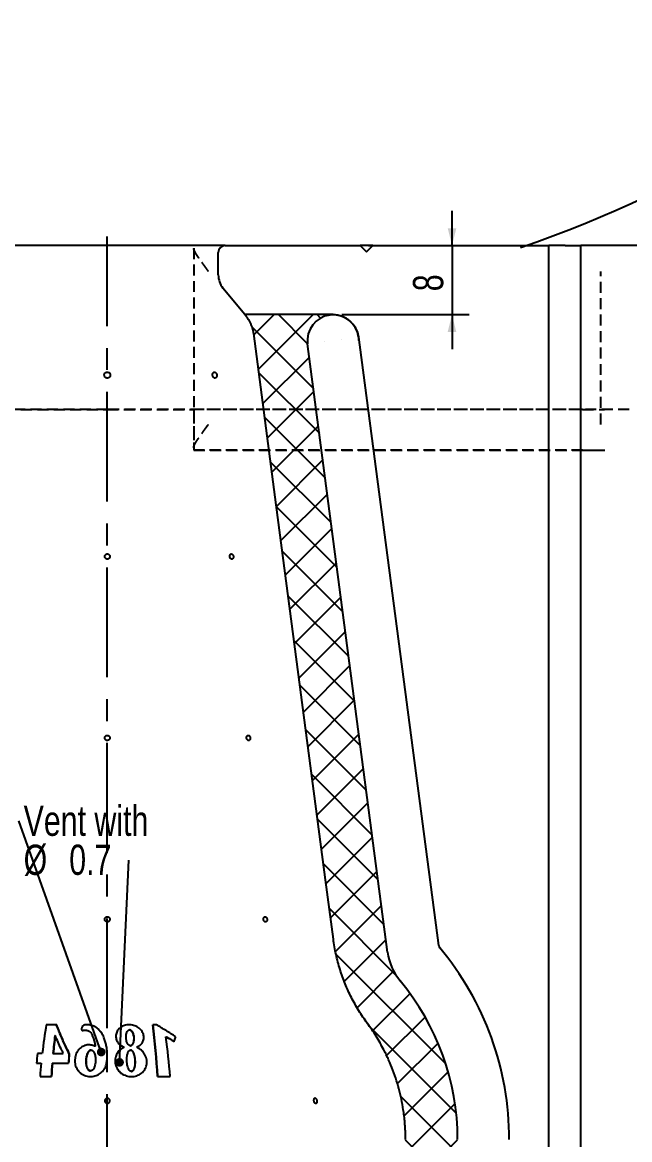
# Model space of a CAD drawing. Header units: millimetres. Extents: x 8 to 871, y 8 to 585.
# Drawn here: x 724.9 to 795.2, y 326.3 to 455.7 of the extents above; entities that cross this region are included whole.
import ezdxf

# ---------------------------------------------------------------- set-up
doc = ezdxf.new("R2010")
doc.units = ezdxf.units.MM
doc.linetypes.add('CENTERX2', pattern=[20.32, 12.7, -2.54, 2.54, -2.54])
doc.linetypes.add('HIDDEN', pattern=[1.905, 1.27, -0.635])
for name, color, linetype in [('CENTERLINE', 4, 'CENTERX2'), ('DIMENSIONS', 2, 'Continuous'), ('HATCH', 3, 'Continuous'), ('HIDDEN', 3, 'HIDDEN'), ('TEXT', 2, 'Continuous')]:
    doc.layers.add(name, color=color, linetype=linetype)
doc.layers.add('OUTLINE', color=7, linetype='Continuous', lineweight=25)
doc.styles.add('SLDTEXTSTYLE0', font='TXT', dxfattribs={"width": 0.75})
doc.dimstyles.new('SLDDIMSTYLE10', dxfattribs={"dimtxt": 3.5, "dimasz": 2, "dimexe": 0, "dimexo": 0.0625, "dimgap": 0.875, "dimtad": 1, "dimrnd": 1e-09, "dimzin": 12, "dimdsep": 46, "dimtxsty": 'SLDTEXTSTYLE0', "dimsah": 1, "dimcen": 0.09, "dimadec": 0, "dimazin": 3, "dimtfac": 1, "dimtmove": 0, "dimatfit": 0, "dimfxl": 0, "dimfrac": 2, "dimtolj": 1, "dimtzin": 12, "dimarcsym": 0})
doc.dimstyles.new('SLDDIMSTYLE19', dxfattribs={"dimtxt": 0.18, "dimasz": 1, "dimexe": 0, "dimexo": 0.0625, "dimgap": 0, "dimtad": 0, "dimtih": 1, "dimtoh": 1, "dimdec": 0, "dimrnd": 1e-09, "dimzin": 0, "dimdsep": 46, "dimtxsty": 'Standard', "dimblk1": 'DOT', "dimblk2": 'DOT', "dimsah": 1, "dimcen": 0.09, "dimadec": 0, "dimazin": 0, "dimtfac": 1, "dimtdec": 0, "dimtofl": 0, "dimtmove": 0, "dimatfit": 3, "dimldrblk": 'DOT', "dimfxl": 0, "dimfrac": 2, "dimtolj": 1, "dimtzin": 0, "dimarcsym": 0})
doc.dimstyles.new('SLDDIMSTYLE21', dxfattribs={"dimtxt": 3.5, "dimasz": 2, "dimexe": 0, "dimexo": 0.0625, "dimgap": 0.875, "dimtad": 1, "dimrnd": 1e-09, "dimzin": 12, "dimdsep": 46, "dimtxsty": 'SLDTEXTSTYLE0', "dimsah": 1, "dimcen": 0, "dimadec": 0, "dimazin": 3, "dimtfac": 1, "dimtofl": 0, "dimtmove": 0, "dimatfit": 3, "dimfxl": 0, "dimfrac": 2, "dimtolj": 1, "dimtzin": 12, "dimarcsym": 0})

# ---------------------------------------------------------------- blocks, each defined once
blk = doc.blocks.new('_D_58')
at = {"layer": 'DIMENSIONS'}
for p, q in [((774.68, 429.83), (774.68, 433.83)), ((765.03, 429.83), (776.68, 429.83)), ((774.68, 429.83), (774.68, 421.83)), ((761.91, 421.83), (776.68, 421.83)), ((774.68, 421.83), (774.68, 417.83))]:
    blk.add_line(p, q, dxfattribs=at)
for points in [[(774.68, 429.83), (775.18, 431.83), (774.18, 431.83)], [(774.68, 421.83), (774.18, 419.83), (775.18, 419.83)]]:
    blk.add_solid(points, dxfattribs=at)
at = {"layer": 'DIMENSIONS', "insert": (770.16, 424.54), "char_height": 3.5, "attachment_point": 1, "rotation": 90, "style": 'SLDTEXTSTYLE0'}
blk.add_mtext('8', dxfattribs=at)
blk = doc.blocks.new('SW_NOTE_0_12')
at = {"layer": 'TEXT', "color": 0, "char_height": 3.5, "attachment_point": 1, "style": 'SLDTEXTSTYLE0'}
for s, insert in [('Vent with', (0.57, 1.78)), ('%%c', (0.57, -2.74)), ('0.7', (5.85, -2.74))]:
    blk.add_mtext(s, dxfattribs=dict(at, insert=insert))
blk = doc.blocks.new('_Dot')
at = {"color": 0, "linetype": 'ByBlock', "lineweight": -2}
blk.add_line((-0.5, 0), (-1, 0), dxfattribs=at)
at = {"color": 0, "linetype": 'ByBlock', "const_width": 0.5}
blk.add_lwpolyline([(-0.25, 0, 1), (0.25, 0, 1)], format="xyb", close=True, dxfattribs=at)
blk = doc.blocks.new('_D_85')
at = {"layer": 'DIMENSIONS'}
blk.add_line((786.9, 545.14), (734.78, 568.21), dxfattribs=at)
blk.add_arc((734.78, 568.21), 146.63, 289.0358, 338.1374, dxfattribs=at)
blk.add_solid([(786.9, 545.14), (785.28, 546.41), (784.87, 545.49)], dxfattribs=at)
at = {"layer": 'DIMENSIONS', "insert": (756.69, 563.43), "char_height": 3.5, "attachment_point": 1, "rotation": 336.1278, "style": 'SLDTEXTSTYLE0'}
blk.add_mtext('R57', dxfattribs=at)

msp = doc.modelspace()

# ---------------------------------------------------------------- hatches: boundary and pattern name
at = {"layer": 'HATCH'}
h = msp.add_hatch(dxfattribs=at)
h.set_pattern_fill('NET', color=256, angle=45, style=0)
edge = h.paths.add_edge_path(flags=0)
edge.add_line((767.50475, 187.3352), (775.33169, 184.48644))
edge.add_line((775.33169, 184.48644), (775.33169, 202.4352))
edge.add_arc((749.3049, 202.4352), 26.02679, 0, 16.096265)
edge.add_line((774.31137, 209.65118), (773.19098, 213.53381))
edge.add_arc((779.41042, 215.32852), 6.47321, 178.6721568, 196.096265, ccw=False)
edge.add_line((772.93895, 215.47853), (775.32873, 318.57789))
edge.add_arc((764.3049, 318.83342), 11.02679, 358.6721568, 360)
edge.add_line((775.33169, 318.83342), (775.33169, 326.33342))
edge.add_arc((746.6049, 326.33342), 28.72679, 0, 39.8134661)
edge.add_arc((773.64318, 348.87164), 6.47321, 187.491797, 219.8134661, ccw=False)
edge.add_line((767.22523, 348.02763), (757.96477, 418.44576))
edge.add_arc((760.91259, 418.83342), 2.97321, 7.491797, 187.491797, ccw=False)
edge.add_line((763.86042, 419.22108), (763.9114, 418.83342))
edge.add_line((763.9114, 418.83342), (763.91259, 418.83342))
edge.add_arc((760.91259, 418.83342), 3, 0, 90)
edge.add_line((760.91259, 421.83342), (750.68633, 421.83342))
edge.add_line((750.68633, 421.83342), (750.88417, 421.59106))
edge.add_spline(control_points=[(750.88417, 421.59106), (750.9974, 421.45234), (751.10108, 421.30591), (751.28882, 420.99725), (751.37234, 420.83547), (751.5146, 420.50595), (751.57409, 420.33705), (751.66975, 419.99099), (751.70607, 419.81239), (751.7296, 419.63342)], knot_values=[0, 0, 0, 0, 0.25, 0.25, 0.5, 0.5, 0.75, 0.75, 1, 1, 1, 1], weights=[1, 1, 1, 1, 1, 1, 1, 1, 1, 1], degree=3, periodic=0)
edge.add_spline(control_points=[(751.7296, 419.63342), (752.55881, 413.32812), (753.38801, 407.02282), (754.21721, 400.71752), (756.16013, 385.94345), (758.10304, 371.16939), (760.04594, 356.39532), (760.34604, 354.11336), (760.64614, 351.83139), (760.94623, 349.54942)], knot_values=[0.037798968, 0.037798968, 0.037798968, 0.037798968, 0.05687774, 0.05687774, 0.05687774, 0.101581552, 0.101581552, 0.101581552, 0.108486396, 0.108486396, 0.108486396, 0.108486396], weights=[1, 1, 1, 1, 1, 1, 1, 1, 1, 1], degree=3, periodic=0)
edge.add_spline(control_points=[(760.94623, 349.54943), (761.17462, 347.81273), (761.62519, 346.09163), (762.27704, 344.46578), (762.60839, 343.6393), (762.99314, 342.83231), (763.4266, 342.05451), (763.86006, 341.27671), (764.34401, 340.525), (764.87257, 339.80843)], knot_values=[0, 0, 0, 0, 0.00525496, 0.00525496, 0.00525496, 0.007910668, 0.007910668, 0.007910668, 0.010566377, 0.010566377, 0.010566377, 0.010566377], weights=[1, 1, 1, 1, 1, 1, 1, 1, 1, 1], degree=3, periodic=0)
edge.add_spline(control_points=[(764.87257, 339.80844), (765.58268, 338.84576), (766.21768, 337.82665), (767.33099, 335.67069), (767.7945, 334.56236), (768.54204, 332.28961), (768.82625, 331.12484), (769.11373, 329.33366), (769.18585, 328.73053), (769.28113, 327.53088), (769.30475, 326.93179), (769.30475, 326.33342)], knot_values=[0, 0, 0, 0, 0.25, 0.25, 0.5, 0.5, 0.75, 0.75, 0.875, 0.875, 1, 1, 1, 1], weights=[1, 1, 1, 1, 1, 1, 1, 1, 1, 1, 1, 1], degree=3, periodic=0)
edge.add_line((769.30475, 326.33342), (769.30475, 318.83342))
edge.add_spline(control_points=[(769.30475, 318.83342), (769.30475, 318.81413), (769.30464, 318.79483), (769.30442, 318.77554), (769.30431, 318.76588), (769.30417, 318.75621), (769.304, 318.74655), (769.30383, 318.73688), (769.30363, 318.72722), (769.30341, 318.71755)], knot_values=[0, 0, 0, 0, 0.000057878, 0.000057878, 0.000057878, 0.000086876, 0.000086876, 0.000086876, 0.000115875, 0.000115875, 0.000115875, 0.000115875], weights=[1, 1, 1, 1, 1, 1, 1, 1, 1, 1], degree=3, periodic=0)
edge.add_line((769.30341, 318.71755), (766.90474, 215.2352))
edge.add_spline(control_points=[(766.90474, 215.2352), (766.89891, 214.98375), (766.90255, 214.73157), (766.92913, 214.22574), (766.95222, 213.97136), (767.05006, 213.2157), (767.1531, 212.71952), (767.29409, 212.23094)], knot_values=[0, 0, 0, 0, 0.25, 0.25, 0.5, 0.5, 1, 1, 1, 1], weights=[1, 1, 1, 1, 1, 1, 1, 1], degree=3, periodic=0)
edge.add_line((767.29409, 212.23094), (768.52069, 207.98024))
edge.add_spline(control_points=[(768.52069, 207.98024), (768.65162, 207.52653), (768.76641, 207.0681), (768.96224, 206.15049), (769.04365, 205.69), (769.23916, 204.30359), (769.30475, 203.37273), (769.30475, 202.4352)], knot_values=[0, 0, 0, 0, 0.25, 0.25, 0.5, 0.5, 1, 1, 1, 1], weights=[1, 1, 1, 1, 1, 1, 1, 1], degree=3, periodic=0)
edge.add_line((769.30475, 202.4352), (769.30475, 196.6352))
edge.add_spline(control_points=[(769.30475, 196.6352), (769.30475, 195.04097), (769.15319, 193.46662), (768.70305, 191.13434), (768.51562, 190.36182), (768.17663, 189.21063), (768.05405, 188.82866), (767.79224, 188.07544), (767.65273, 187.70318), (767.50475, 187.3352)], knot_values=[0, 0, 0, 0, 0.5, 0.5, 0.75, 0.75, 0.875, 0.875, 1, 1, 1, 1], weights=[1, 1, 1, 1, 1, 1, 1, 1, 1, 1], degree=3, periodic=0)

# ---------------------------------------------------------------- linework, layer by layer
at = {"layer": 'CENTERLINE'}
msp.add_line((734.7799, 156.34842), (734.7799, 430.8663), dxfattribs=at)
at = {"layer": 'HIDDEN'}
for p, q in [((744.7799, 429.53504), (744.7799, 406.4318)), ((791.89074, 409.13342), (791.89074, 426.83342)), ((734.7799, 410.83342), (674.36627, 410.83342)), ((724.7799, 410.83342), (734.7799, 410.83342)), ((795.19353, 410.83342), (734.7799, 410.83342)), ((734.7799, 410.83342), (744.7799, 410.83342)), ((744.7799, 410.83342), (744.7799, 406.13342)), ((789.79089, 410.83342), (744.7799, 410.83342)), ((789.79089, 410.83342), (792.34857, 410.83342)), ((795.19353, 410.83342), (792.34377, 410.83342)), ((789.79089, 406.13342), (744.7799, 406.13342)), ((744.7799, 406.13342), (792.28948, 406.13342)), ((789.79089, 406.13342), (792.34948, 406.13342)), ((792.28948, 406.13342), (792.34377, 406.13342))]:
    msp.add_line(p, q, dxfattribs=at)
for points, knots in [([(746.48899, 426.83342), (746.48689, 426.83639), (746.40083, 426.95828), (746.22816, 427.19938), (745.97128, 427.5542), (745.73319, 427.88298), (745.51764, 428.1838), (745.32708, 428.45639), (745.14759, 428.72491), (744.98703, 428.9839), (744.86848, 429.20946), (744.79445, 429.39569), (744.78475, 429.48861), (744.7799, 429.53504)], [0, 0, 0, 0, 0.002914344, 0.119398036, 0.236167157, 0.352586378, 0.447503058, 0.542631573, 0.637407234, 0.738597542, 0.839632843, 0.919866106, 1, 1, 1, 1]), ([(744.7799, 406.4318), (744.78475, 406.47822), (744.79445, 406.57113), (744.86848, 406.75738), (744.98702, 406.98295), (745.1476, 407.24191), (745.32708, 407.51045), (745.51764, 407.78303), (745.73319, 408.08386), (745.97127, 408.41265), (746.22819, 408.76743), (746.40078, 409.00859), (746.48689, 409.13045), (746.48899, 409.13342)], [0, 0, 0, 0, 0.0801329353, 0.1603673006, 0.2614038469, 0.3625914005, 0.4573685052, 0.5524970104, 0.64741523, 0.7638328592, 0.880600366, 0.9970872694, 1, 1, 1, 1])]:
    msp.add_open_spline(points, degree=3, knots=knots, dxfattribs=at)
at = {"layer": 'OUTLINE'}
for p, q in [((748.4299, 429.83342), (721.1299, 429.83342)), ((748.4299, 429.83342), (764.0299, 429.83342)), ((764.0299, 429.83342), (764.7799, 429.08342)), ((765.5299, 429.83342), (764.0299, 429.83342)), ((764.7799, 429.08342), (765.5299, 429.83342)), ((765.5299, 429.83342), (785.90051, 429.83342)), ((785.90051, 166.88521), (785.90051, 429.83342)), ((787.7799, 429.83342), (785.90051, 429.83342)), ((787.7799, 429.83342), (789.59975, 429.83342)), ((789.59975, 166.88521), (789.59975, 429.83342)), ((797.2799, 429.83342), (789.59975, 429.83342)), ((747.6299, 426.43342), (747.6299, 429.03342)), ((750.68665, 421.83342), (748.17065, 424.9158)), ((750.88417, 421.59105), (750.68633, 421.83342)), ((750.68665, 421.83342), (750.68633, 421.83342)), ((760.91259, 421.83342), (750.68665, 421.83342)), ((763.86042, 419.22108), (763.9114, 418.83341)), ((773.14745, 348.80644), (763.88698, 419.22457)), ((767.22523, 348.02763), (757.96477, 418.44576)), ((763.91259, 418.83341), (763.9114, 418.83341)), ((728.91864, 339.63748), (727.71897, 339.63748)), ((732.18386, 339.00532), (732.16296, 339.00532)), ((737.36818, 339.04289), (737.34717, 339.04289)), ((740.47279, 339.63748), (740.04143, 339.63748)), ((728.70851, 338.37895), (728.7542, 338.37895)), ((741.57149, 338.24296), (741.62263, 338.24296)), ((727.25231, 336.31068), (726.70788, 336.31068)), ((728.48812, 336.31068), (728.53127, 336.31068)), ((728.53127, 336.31068), (729.67587, 336.31068)), ((730.34531, 336.31068), (730.37572, 336.31068)), ((732.89556, 336.69831), (732.88178, 336.69831)), ((733.29171, 337.14594), (733.30227, 337.14594)), ((733.31736, 337.14057), (733.32688, 337.14057)), ((736.73348, 337.03287), (736.71969, 337.03287)), ((737.44211, 337.21073), (737.46203, 337.21073)), ((737.4866, 336.69567), (737.46708, 336.69567)), ((726.57779, 335.17111), (727.131, 335.17111)), ((728.38848, 335.17111), (728.43057, 335.17111)), ((728.43057, 335.17111), (730.30474, 335.17111)), ((734.7191, 335.29071), (734.7195, 335.29071)), ((732.83994, 334.28152), (732.85288, 334.28152)), ((737.55569, 334.24011), (737.57433, 334.24011)), ((726.99439, 333.6352), (728.31717, 333.6352)), ((740.58135, 333.6352), (742.04432, 333.6352))]:
    msp.add_line(p, q, dxfattribs=at)
at = {"layer": 'OUTLINE', "flags": 128}
msp.add_lwpolyline([(760.94623, 349.54943), (760.04594, 356.39532), (754.21721, 400.71751), (751.7296, 419.63341)], dxfattribs=at)
at = {"layer": 'OUTLINE'}
for centre, radius, start, end in [((748.4299, 429.03342), 0.8, 90, 180), ((750.0299, 426.43342), 2.4, 180, 219.2231758), ((760.91259, 418.83342), 2.97321, 7.491797, 187.491797), ((760.91259, 418.83342), 3, 7.491797, 90), ((760.91259, 418.83342), 3, 0, 7.491797), ((773.64318, 348.87164), 6.47321, 187.491797, 219.8134661), ((773.64318, 348.87164), 0.5, 187.491797, 219.8134661), ((746.6049, 326.33342), 34.7, 0, 39.8134661), ((746.6049, 326.33342), 28.72679, 0, 39.8134661), ((789.74631, 329.24064), 62.89265, 170.4847062, 173.5454899), ((648.63331, 328.3896), 92.09755, 3.2651656, 7.0150521), ((647.20606, 328.35263), 93.5613, 3.2367052, 6.9275708), ((808.92415, 328.78549), 80.78726, 173.1800565, 174.6552584), ((807.63406, 328.83045), 79.45568, 173.0978613, 174.5979828), ((664.21838, 327.97716), 78.03134, 4.15816, 7.5597482), ((795.76723, 327.84998), 69.5757, 173.0153036, 173.9598419), ((857.6878, 327.89084), 127.62055, 176.2171334, 176.7297172), ((855.97208, 327.91609), 125.87659, 176.1761615, 176.6958679), ((806.9597, 327.29709), 80.2161, 174.3667648, 175.4681642), ((825.5616, 327.29655), 97.49165, 175.3670795, 176.2721507), ((824.37964, 327.31519), 96.27014, 175.319293, 176.2358978)]:
    msp.add_arc(centre, radius, start, end, dxfattribs=at)
for points, knots in [([(751.7296, 419.63341), (751.72184, 419.68716), (751.69865, 419.84785), (751.64022, 420.11226), (751.54459, 420.42555), (751.42136, 420.73261), (751.26985, 421.03222), (751.09316, 421.32137), (750.95401, 421.50093), (750.88417, 421.59105)], [0, 0, 0, 0, 0.075437867, 0.225541322, 0.375647234, 0.530115485, 0.684582044, 0.841689684, 1, 1, 1, 1]), ([(734.56306, 414.56086), (734.59635, 414.53974), (734.66292, 414.4975), (734.78253, 414.48016), (734.90007, 414.50033), (735.00454, 414.55854), (735.08357, 414.64754), (735.1284, 414.75756), (735.13393, 414.87616), (735.09955, 414.98998), (735.02915, 415.08618), (734.93065, 415.15387), (734.81514, 415.18535), (734.69567, 415.17706), (734.5857, 415.12994), (734.49761, 415.04933), (734.44136, 414.9444), (734.42319, 414.82687), (734.44556, 414.71062), (734.49709, 414.61939), (734.5447, 414.57714), (734.56306, 414.56086)], [0, 0, 0, 0, 0.053686752, 0.107372672, 0.161051848, 0.214731026, 0.268418565, 0.322113333, 0.375797314, 0.42947306, 0.483154592, 0.536845692, 0.590536473, 0.644217753, 0.69789501, 0.751579986, 0.805273376, 0.858961181, 0.91263988, 0.966317281, 1, 1, 1, 1]), ([(747.03804, 414.61502), (747.06054, 414.58714), (747.10553, 414.53137), (747.1899, 414.4883), (747.27479, 414.48228), (747.3524, 414.5162), (747.41365, 414.58569), (747.45204, 414.68311), (747.46347, 414.7975), (747.44679, 414.91599), (747.40386, 415.0252), (747.33931, 415.11281), (747.26013, 415.16889), (747.175, 415.18705), (747.09347, 415.16525), (747.02479, 415.10595), (746.97698, 415.01592), (746.95563, 414.90521), (746.96366, 414.78686), (746.99456, 414.68655), (747.02595, 414.63492), (747.03804, 414.61502)], [0, 0, 0, 0, 0.053689833, 0.1073808, 0.161065473, 0.214743103, 0.268424812, 0.322117529, 0.375807173, 0.429488256, 0.48316473, 0.536850184, 0.590543758, 0.644231137, 0.697909964, 0.751589645, 0.805277342, 0.858970128, 0.912653364, 0.966329924, 1, 1, 1, 1]), ([(734.65973, 393.56084), (734.69196, 393.55047), (734.75644, 393.52974), (734.85942, 393.54103), (734.95246, 393.58303), (735.02632, 393.65379), (735.07233, 393.74466), (735.08538, 393.8456), (735.064, 393.94519), (735.01059, 394.03219), (734.93117, 394.09679), (734.83469, 394.13164), (734.73205, 394.13282), (734.63479, 394.10018), (734.5539, 394.03742), (734.49848, 393.95165), (734.47479, 393.8526), (734.48546, 393.75129), (734.52948, 393.65974), (734.59222, 393.59519), (734.64095, 393.57039), (734.65973, 393.56084)], [0, 0, 0, 0, 0.053683138, 0.107367003, 0.161050334, 0.214736312, 0.26842626, 0.322116214, 0.375797886, 0.429483477, 0.483172052, 0.53686159, 0.590547411, 0.644230265, 0.69791596, 0.751605857, 0.805292917, 0.85897774, 0.912663168, 0.966349307, 1, 1, 1, 1]), ([(748.98363, 393.70524), (748.99884, 393.67649), (749.02926, 393.61899), (749.09554, 393.56078), (749.16787, 393.53221), (749.23986, 393.53782), (749.30291, 393.57662), (749.35018, 393.64435), (749.37649, 393.73338), (749.37902, 393.83372), (749.35755, 393.93405), (749.31444, 394.02306), (749.2544, 394.0907), (749.18401, 394.12928), (749.11109, 394.13445), (749.04384, 394.10562), (748.98995, 394.04608), (748.95558, 393.96247), (748.94514, 393.86458), (748.95686, 393.77501), (748.97618, 393.72464), (748.98363, 393.70524)], [0, 0, 0, 0, 0.053692029, 0.107381357, 0.161071877, 0.214756795, 0.268439754, 0.322127326, 0.375818388, 0.429504461, 0.483188307, 0.536870255, 0.590560916, 0.644250468, 0.697937152, 0.751619328, 0.805303914, 0.858993385, 0.912685934, 0.966368682, 1, 1, 1, 1]), ([(734.6017, 372.59405), (734.6308, 372.57686), (734.68902, 372.54246), (734.79197, 372.53085), (734.89212, 372.55135), (734.97999, 372.60412), (735.04522, 372.68258), (735.08056, 372.7781), (735.08199, 372.87986), (735.04937, 372.97642), (734.98638, 373.05687), (734.9001, 373.11211), (734.80027, 373.13589), (734.69815, 373.12551), (734.60524, 373.08215), (734.53202, 373.01071), (734.48676, 372.91931), (734.47448, 372.81814), (734.49689, 372.71915), (734.54359, 372.64239), (734.58554, 372.60749), (734.6017, 372.59405)], [0, 0, 0, 0, 0.053686939, 0.107374334, 0.161058856, 0.214744781, 0.268433684, 0.322121252, 0.37580977, 0.429492035, 0.483178105, 0.536869083, 0.590558186, 0.644243157, 0.697927719, 0.751616841, 0.805304401, 0.858993419, 0.912679501, 0.966363723, 1, 1, 1, 1]), ([(750.97143, 372.64253), (750.99087, 372.61901), (751.02975, 372.57195), (751.10215, 372.53658), (751.17478, 372.53307), (751.24093, 372.56378), (751.29284, 372.62475), (751.32492, 372.70924), (751.33366, 372.80775), (751.31817, 372.90918), (751.28015, 373.0021), (751.22379, 373.076), (751.15528, 373.12252), (751.0822, 373.1364), (751.01277, 373.11608), (750.95487, 373.06382), (750.91516, 372.98561), (750.89823, 372.89014), (750.90636, 372.78866), (750.9337, 372.70312), (750.96094, 372.65938), (750.97143, 372.64253)], [0, 0, 0, 0, 0.053691032, 0.107379976, 0.161066818, 0.214750844, 0.268438634, 0.322126829, 0.375816062, 0.429503086, 0.483186355, 0.536874404, 0.590564257, 0.644252098, 0.697935867, 0.751622166, 0.805309063, 0.859000882, 0.912684443, 0.966368627, 1, 1, 1, 1]), ([(734.64821, 351.56612), (734.67998, 351.55441), (734.74351, 351.53099), (734.84689, 351.53797), (734.94164, 351.57605), (735.01846, 351.64369), (735.0683, 351.73256), (735.08564, 351.83286), (735.06852, 351.93324), (735.01886, 352.02238), (734.94225, 352.09022), (734.84735, 352.12908), (734.74483, 352.13456), (734.64628, 352.10603), (734.56279, 352.04674), (734.50377, 351.96338), (734.47589, 351.86541), (734.48224, 351.76373), (734.52233, 351.6704), (734.58225, 351.60327), (734.62987, 351.57645), (734.64821, 351.56612)], [0, 0, 0, 0, 0.053685836, 0.107371944, 0.161057225, 0.214743583, 0.26843439, 0.322122664, 0.375807255, 0.429493459, 0.483181351, 0.536871708, 0.590559344, 0.644244401, 0.697930378, 0.751620083, 0.805309861, 0.85899498, 0.912680466, 0.966367916, 1, 1, 1, 1]), ([(752.9219, 351.64604), (752.9411, 351.62215), (752.9795, 351.57436), (753.05162, 351.53753), (753.12435, 351.53248), (753.19101, 351.56172), (753.24374, 351.62144), (753.27686, 351.70507), (753.28672, 351.80319), (753.27229, 351.90474), (753.23518, 351.99826), (753.17947, 352.07321), (753.11131, 352.12111), (753.03825, 352.13652), (752.9685, 352.11771), (752.90996, 352.06681), (752.86937, 351.98959), (752.85138, 351.89469), (752.85839, 351.79324), (752.8848, 351.70729), (752.91158, 351.66307), (752.9219, 351.64604)], [0, 0, 0, 0, 0.0536896838, 0.1073791792, 0.1610666748, 0.214751073, 0.2684380241, 0.3221265992, 0.3758168511, 0.4295031716, 0.483188493, 0.5368749275, 0.5905656485, 0.6442539638, 0.6979389508, 0.7516244584, 0.8053140181, 0.8590033787, 0.9126909636, 0.9663755731, 1, 1, 1, 1]), ([(764.87257, 339.80843), (764.70301, 340.04416), (764.36388, 340.51562), (763.89176, 341.25043), (763.44745, 342.00452), (763.03506, 342.77768), (762.65556, 343.56629), (762.30877, 344.37088), (761.99512, 345.19114), (761.71338, 346.03183), (761.46552, 346.88986), (761.25321, 347.76618), (761.07555, 348.65266), (760.98934, 349.25051), (760.94623, 349.54943)], [0, 0, 0, 0, 0.082062257, 0.164124558, 0.246756808, 0.32938904, 0.411718654, 0.494048086, 0.576953427, 0.659858405, 0.744579774, 0.829301316, 0.914650692, 1, 1, 1, 1]), ([(730.34531, 336.31068), (730.20689, 336.59419), (729.96417, 337.09131), (729.64226, 337.79042), (729.36704, 338.4143), (729.10747, 339.03147), (728.94977, 339.43538), (728.87087, 339.63748)], [0, 0, 0, 0, 0.248497027, 0.435724032, 0.623204172, 0.811466631, 1, 1, 1, 1]), ([(730.37572, 336.31068), (730.23851, 336.59441), (729.99791, 337.09193), (729.67939, 337.79126), (729.40744, 338.41514), (729.15139, 339.03208), (728.99626, 339.43558), (728.91864, 339.63748)], [0, 0, 0, 0, 0.248462795, 0.435683645, 0.623163344, 0.811443111, 1, 1, 1, 1]), ([(732.19917, 339.62484), (732.15985, 339.61633), (732.08143, 339.59934), (731.96795, 339.52548), (731.88487, 339.43007), (731.83147, 339.32343), (731.79859, 339.21526), (731.79775, 339.13739), (731.79726, 339.0921)], [0, 0, 0, 0, 0.146667622, 0.292527119, 0.509931478, 0.654392224, 0.798982595, 1, 1, 1, 1]), ([(731.79726, 339.0921), (731.80098, 339.07246), (731.80722, 339.03961), (731.83596, 339.00305), (731.86654, 338.98291), (731.89901, 338.97419), (731.92218, 338.9751), (731.93391, 338.9775), (731.93514, 338.97776)], [0, 0, 0, 0, 0.3176822033, 0.5314117149, 0.6996225224, 0.841317732, 0.9833015556, 1, 1, 1, 1]), ([(731.91285, 338.97776), (731.97818, 338.9911), (732.04973, 339.0057), (732.12167, 339.00368), (732.12792, 339.0035)], [0, 0, 0, 0, 0.913149299, 1, 1, 1, 1]), ([(731.93514, 338.97776), (732.00045, 338.98893), (732.11899, 339.00922), (732.29426, 339.00366), (732.45821, 338.97756), (732.5613, 338.94024), (732.61434, 338.92104)], [0, 0, 0, 0, 0.2823552964, 0.5124442818, 0.7491387321, 1, 1, 1, 1]), ([(734.39008, 338.16264), (734.35012, 338.25626), (734.27011, 338.44373), (734.10857, 338.70619), (733.90933, 338.95899), (733.66435, 339.19259), (733.38946, 339.38184), (733.10288, 339.51726), (732.81583, 339.60319), (732.51031, 339.64536), (732.30287, 339.63168), (732.19917, 339.62484)], [0, 0, 0, 0, 0.114557433, 0.229400796, 0.343854184, 0.47044781, 0.596882912, 0.697127213, 0.797269823, 0.898648374, 1, 1, 1, 1]), ([(732.61434, 338.92104), (732.64977, 338.9038), (732.71775, 338.87072), (732.80102, 338.8012), (732.87448, 338.71952), (732.91083, 338.6553), (732.93049, 338.62055)], [0, 0, 0, 0, 0.25171433, 0.482858013, 0.720199056, 1, 1, 1, 1]), ([(738.18066, 337.03287), (738.26558, 337.07705), (738.43494, 337.16516), (738.64898, 337.32015), (738.80289, 337.5016), (738.91113, 337.68854), (738.98306, 337.88847), (739.01739, 338.0999), (739.00878, 338.31805), (738.95874, 338.54034), (738.86717, 338.75773), (738.73242, 338.96739), (738.55743, 339.15957), (738.34462, 339.3301), (738.09959, 339.46867), (737.83414, 339.56967), (737.558, 339.62777), (737.28695, 339.64416), (737.02541, 339.61983), (736.77991, 339.56115), (736.55135, 339.46844), (736.33992, 339.34376), (736.15277, 339.1877), (735.99183, 339.00024), (735.86805, 338.78671), (735.79014, 338.55408), (735.76111, 338.31392), (735.77957, 338.07484), (735.84853, 337.84198), (735.95978, 337.62473), (736.11196, 337.42888), (736.29517, 337.26528), (736.50446, 337.13863), (736.64788, 337.06816), (736.71969, 337.03287)], [0, 0, 0, 0, 0.035114988, 0.070028201, 0.098591097, 0.127189092, 0.155671185, 0.184150694, 0.214095376, 0.244060596, 0.275509003, 0.306958177, 0.339879661, 0.372791066, 0.406381813, 0.439960737, 0.471904193, 0.503841467, 0.533658538, 0.563485028, 0.593347268, 0.62322139, 0.654959677, 0.686708097, 0.72035269, 0.753988013, 0.78650654, 0.818997105, 0.850799519, 0.88259624, 0.913149741, 0.943675101, 0.971795901, 1, 1, 1, 1]), ([(736.94588, 338.14846), (736.95544, 338.03155), (736.96978, 337.85632), (737.03675, 337.62447), (737.10112, 337.47811), (737.17871, 337.36279), (737.24939, 337.28621), (737.3294, 337.23244), (737.40988, 337.20819), (737.49026, 337.21135), (737.57098, 337.24083), (737.66651, 337.31942), (737.75142, 337.4564), (737.81259, 337.63517), (737.85494, 337.87333), (737.8572, 338.14199), (737.81737, 338.40271), (737.75808, 338.60441), (737.69504, 338.75853), (737.61274, 338.89035), (737.52563, 338.97572), (737.439, 339.02645), (737.36649, 339.04688), (737.29072, 339.03822), (737.20952, 338.99888), (737.13502, 338.92966), (737.07595, 338.83779), (737.01536, 338.70113), (736.97103, 338.53154), (736.94533, 338.33183), (736.9457, 338.20975), (736.94588, 338.14846)], [0, 0, 0, 0, 0.081940167, 0.122823846, 0.164405075, 0.188575607, 0.213404984, 0.230404782, 0.2475581, 0.262904981, 0.278040084, 0.300198272, 0.342245157, 0.385955756, 0.430686205, 0.510928478, 0.573737183, 0.615338248, 0.657373555, 0.688566985, 0.719949957, 0.735238361, 0.750699317, 0.764148341, 0.78035641, 0.807648771, 0.831896965, 0.856709989, 0.913848961, 0.956743277, 1, 1, 1, 1]), ([(737.46107, 337.21342), (737.47749, 337.21324), (737.51963, 337.2128), (737.59261, 337.24263), (737.66408, 337.30049), (737.72386, 337.37819), (737.78553, 337.49085), (737.83755, 337.64328), (737.87787, 337.88222), (737.87996, 338.14925), (737.83862, 338.40793), (737.78101, 338.60803), (737.71581, 338.76158), (737.63253, 338.89342), (737.54256, 338.98023), (737.45436, 339.02748), (737.39966, 339.046), (737.37148, 339.042), (737.36835, 339.04156)], [0, 0, 0, 0, 0.019670924, 0.050455034, 0.09555424, 0.138313744, 0.181173846, 0.27029327, 0.359638068, 0.518419618, 0.642415243, 0.725175103, 0.80779926, 0.871126937, 0.934863022, 0.965328521, 0.996148424, 1, 1, 1, 1]), ([(742.71818, 338.24999), (742.52673, 338.36709), (742.14382, 338.60128), (741.39203, 339.06386), (740.83861, 339.4092), (740.47279, 339.63748)], [0, 0, 0, 0, 0.253165361, 0.5063313694, 1, 1, 1, 1]), ([(764.83157, 339.82922), (764.83372, 339.82817), (764.86711, 339.81193), (764.86993, 339.81013), (764.87257, 339.80844)], [0, 0, 0, 0, 0.064397475, 1, 1, 1, 1]), ([(769.30475, 326.33342), (769.30215, 326.59447), (769.29695, 327.11658), (769.25484, 327.90007), (769.18748, 328.68293), (769.07345, 329.61999), (768.89128, 330.70644), (768.61479, 331.93425), (768.26762, 333.15665), (767.84787, 334.36906), (767.3553, 335.5669), (766.85157, 336.61752), (766.35972, 337.52751), (765.89687, 338.30666), (765.40427, 339.06986), (765.0498, 339.56224), (764.87257, 339.80844)], [0, 0, 0, 0, 0.054288264, 0.108576298, 0.163125004, 0.217673588, 0.304853375, 0.392100316, 0.4792801, 0.56899233, 0.658777528, 0.748489525, 0.811166122, 0.873842615, 0.936921306, 1, 1, 1, 1]), ([(729.67587, 336.31068), (729.5932, 336.48546), (729.38629, 336.92293), (729.0742, 337.61489), (728.86094, 338.12409), (728.7542, 338.37895)], [0, 0, 0, 0, 0.2494466983, 0.6243373026, 1, 1, 1, 1]), ([(732.93049, 338.62055), (732.98271, 338.5109), (733.08738, 338.2911), (733.21207, 337.94334), (733.31395, 337.58306), (733.35762, 337.33346), (733.37951, 337.20834)], [0, 0, 0, 0, 0.247045699, 0.495215991, 0.746976584, 1, 1, 1, 1]), ([(734.7195, 335.29071), (734.73935, 335.45156), (734.7792, 335.77445), (734.78334, 336.26014), (734.74865, 336.74509), (734.67067, 337.22747), (734.55508, 337.70323), (734.44519, 338.00921), (734.39008, 338.16264)], [0, 0, 0, 0, 0.16147044, 0.32413524, 0.490527121, 0.657973588, 0.828500882, 1, 1, 1, 1]), ([(741.57149, 338.24296), (741.6495, 338.19509), (741.80551, 338.09936), (742.11464, 337.91018), (742.34637, 337.76889), (742.49962, 337.67545)], [0, 0, 0, 0, 0.252985541, 0.505969826, 1, 1, 1, 1]), ([(741.62263, 338.24296), (741.70082, 338.19526), (741.85719, 338.09986), (742.15291, 337.91993), (742.37098, 337.78773), (742.51041, 337.7032)], [0, 0, 0, 0, 0.265035526, 0.530069164, 1, 1, 1, 1]), ([(742.49962, 337.67545), (742.51839, 337.72357), (742.56531, 337.84388), (742.63854, 338.03557), (742.69163, 338.17851), (742.71818, 338.24999)], [0, 0, 0, 0, 0.249955649, 0.624946267, 1, 1, 1, 1]), ([(733.30227, 337.14594), (733.23648, 337.17687), (733.10496, 337.23869), (732.88842, 337.29403), (732.66371, 337.3153), (732.44052, 337.30105), (732.22656, 337.25313), (732.02247, 337.17624), (731.82958, 337.07014), (731.64216, 336.93153), (731.46966, 336.76209), (731.30692, 336.54888), (731.16804, 336.30037), (731.10867, 336.11093), (731.07898, 336.0162)], [0, 0, 0, 0, 0.076280218, 0.152501338, 0.229047316, 0.30559249, 0.378056971, 0.450556067, 0.527262884, 0.604015188, 0.692912582, 0.78185321, 0.890912219, 1, 1, 1, 1]), ([(732.88186, 336.69585), (732.86768, 336.69614), (732.83051, 336.6969), (732.75755, 336.668), (732.67699, 336.60853), (732.60079, 336.52349), (732.50801, 336.38418), (732.42214, 336.18056), (732.36115, 335.92974), (732.32127, 335.68803), (732.31501, 335.53418), (732.31188, 335.45726)], [0, 0, 0, 0, 0.0269961403, 0.0708008698, 0.147025961, 0.223279422, 0.2997138982, 0.4886444104, 0.6785166571, 0.8392519049, 1, 1, 1, 1]), ([(732.32829, 335.45726), (732.33273, 335.32029), (732.34087, 335.06878), (732.40714, 334.77961), (732.47282, 334.59065), (732.53853, 334.46767), (732.63424, 334.36469), (732.74283, 334.3007), (732.83829, 334.27695), (732.92715, 334.28773), (733.03036, 334.343), (733.12749, 334.44073), (733.2123, 334.56827), (733.27993, 334.71662), (733.33382, 334.88613), (733.3909, 335.13632), (733.42539, 335.45272), (733.41064, 335.78457), (733.36496, 336.0656), (733.31005, 336.28081), (733.24679, 336.44468), (733.17211, 336.54999), (733.09828, 336.62169), (733.01373, 336.67415), (732.92748, 336.69991), (732.85241, 336.6982), (732.77241, 336.66931), (732.69298, 336.60943), (732.61772, 336.52592), (732.52553, 336.38772), (732.43994, 336.18567), (732.37857, 335.93485), (732.33797, 335.69147), (732.33152, 335.53533), (732.32829, 335.45726)], [0, 0, 0, 0, 0.073177399, 0.134376539, 0.156520229, 0.178586481, 0.207015411, 0.227855485, 0.241359237, 0.254987456, 0.270540376, 0.298234173, 0.323379103, 0.348572767, 0.382380635, 0.416213139, 0.48365959, 0.551079672, 0.59438437, 0.637674721, 0.671812763, 0.689139886, 0.706438866, 0.725707598, 0.739709303, 0.750761383, 0.761802458, 0.781018164, 0.800347918, 0.819724521, 0.867900373, 0.916317795, 0.958157111, 1, 1, 1, 1]), ([(733.37951, 337.20834), (733.37965, 337.20108), (733.37993, 337.18654), (733.37184, 337.16678), (733.3591, 337.15208), (733.34387, 337.14306), (733.32777, 337.13972), (733.31336, 337.14131), (733.30558, 337.14456), (733.30227, 337.14594)], [0, 0, 0, 0, 0.191510919, 0.38322131, 0.53936884, 0.668579565, 0.798408316, 0.914172818, 1, 1, 1, 1]), ([(736.71969, 337.03287), (736.64697, 336.99118), (736.50153, 336.90778), (736.29491, 336.76721), (736.11168, 336.5999), (735.96308, 336.4044), (735.84245, 336.19113), (735.74296, 335.94171), (735.67862, 335.65579), (735.66573, 335.33613), (735.71373, 335.01545), (735.82025, 334.71148), (735.98074, 334.43574), (736.18083, 334.19664), (736.41918, 333.99538), (736.6844, 333.83515), (736.97281, 333.71933), (737.27492, 333.64918), (737.58352, 333.62738), (737.89197, 333.65217), (738.19155, 333.72642), (738.47335, 333.84658), (738.72653, 334.01032), (738.94421, 334.21028), (739.1185, 334.44263), (739.2458, 334.69705), (739.32457, 334.96648), (739.36073, 335.25344), (739.34645, 335.55426), (739.27523, 335.85994), (739.1495, 336.15038), (738.97471, 336.4292), (738.73984, 336.68288), (738.46324, 336.88158), (738.26862, 336.98578), (738.18066, 337.03287)], [0, 0, 0, 0, 0.025470335, 0.050938795, 0.076223573, 0.101988873, 0.127880721, 0.153679442, 0.187202546, 0.220720131, 0.254545148, 0.28835195, 0.319722573, 0.35108749, 0.381261018, 0.411434536, 0.441270431, 0.471106337, 0.500869038, 0.530630077, 0.560944715, 0.591260386, 0.621378725, 0.651495434, 0.681236339, 0.710985065, 0.740192607, 0.769412845, 0.802116274, 0.834819067, 0.867339873, 0.899867522, 0.935292301, 0.970757116, 1, 1, 1, 1]), ([(736.73348, 337.03287), (736.66034, 336.99125), (736.51405, 336.90801), (736.30605, 336.76764), (736.12133, 336.60029), (735.97124, 336.40439), (735.84936, 336.19039), (735.7492, 335.94071), (735.68467, 335.65515), (735.67169, 335.3371), (735.71933, 335.01858), (735.82473, 334.71688), (735.98367, 334.44289), (736.18222, 334.20449), (736.41912, 334.00293), (736.68378, 333.84184), (736.97235, 333.72299), (737.2756, 333.65495), (737.48529, 333.62749), (737.58949, 333.63529), (737.59075, 333.63538)], [0, 0, 0, 0, 0.051001048, 0.101997398, 0.1526261, 0.204239431, 0.256109407, 0.307788208, 0.374382094, 0.440964372, 0.507854193, 0.574710463, 0.636914138, 0.699111705, 0.759287311, 0.819466983, 0.879310377, 0.939155271, 0.999264616, 1, 1, 1, 1]), ([(737.04294, 335.46301), (737.04916, 335.36283), (737.06161, 335.16245), (737.1183, 334.86277), (737.19691, 334.59708), (737.28921, 334.40825), (737.37659, 334.3031), (737.45614, 334.25539), (737.54149, 334.23548), (737.62496, 334.24573), (737.69921, 334.2802), (737.76565, 334.34424), (737.81727, 334.43474), (737.88958, 334.60777), (737.96175, 334.85847), (737.99839, 335.24115), (737.98418, 335.60475), (737.9337, 335.94429), (737.87115, 336.19002), (737.78914, 336.3997), (737.71368, 336.5455), (737.63423, 336.64106), (737.55525, 336.68518), (737.47108, 336.69991), (737.39401, 336.68824), (737.32518, 336.65521), (737.2623, 336.59317), (737.21282, 336.50526), (737.16169, 336.37741), (737.11205, 336.22157), (737.06805, 336.00548), (737.03929, 335.75258), (737.04172, 335.55983), (737.04294, 335.46301)], [0, 0, 0, 0, 0.054034633, 0.108086004, 0.161854781, 0.199512283, 0.216267882, 0.230580843, 0.244894816, 0.258721334, 0.27166987, 0.285842337, 0.30602749, 0.326340062, 0.385578671, 0.444699477, 0.532394111, 0.58137741, 0.630328479, 0.669097144, 0.702237003, 0.717606804, 0.733180924, 0.746359453, 0.759032049, 0.771503986, 0.785089425, 0.805700985, 0.826439206, 0.861046433, 0.895676401, 0.947596937, 1, 1, 1, 1]), ([(737.57333, 334.24239), (737.59635, 334.24338), (737.64593, 334.24551), (737.7165, 334.27965), (737.78348, 334.34216), (737.83507, 334.43136), (737.90719, 334.60059), (737.98007, 334.84645), (738.01958, 335.22629), (738.00678, 335.59474), (737.95546, 335.94622), (737.88284, 336.2253), (737.79293, 336.43775), (737.70845, 336.58011), (737.64209, 336.64967), (737.56471, 336.68863), (737.51225, 336.69304), (737.48653, 336.6952)], [0, 0, 0, 0, 0.022749036, 0.048975958, 0.077584841, 0.11707757, 0.156820708, 0.273236709, 0.389433239, 0.565874738, 0.66955506, 0.773150231, 0.876510886, 0.915875124, 0.948264648, 0.974643656, 1, 1, 1, 1]), ([(731.07898, 336.0162), (731.06762, 335.91918), (731.04491, 335.72517), (731.02594, 335.43158), (731.03853, 335.13628), (731.10524, 334.84651), (731.22562, 334.57189), (731.39402, 334.32035), (731.60673, 334.09332), (731.86293, 333.9004), (732.15065, 333.7543), (732.4564, 333.6647), (732.76069, 333.62874), (733.06101, 333.64267), (733.34985, 333.70073), (733.62537, 333.80431), (733.88241, 333.94866), (734.11347, 334.13006), (734.31879, 334.34779), (734.48875, 334.59769), (734.60814, 334.84702), (734.67894, 335.08087), (734.70598, 335.22073), (734.7195, 335.29071)], [0, 0, 0, 0, 0.049963763, 0.099916342, 0.149650659, 0.199783801, 0.249933463, 0.299939441, 0.349945611, 0.40236437, 0.454749625, 0.503415068, 0.552085121, 0.597535562, 0.642979706, 0.688748166, 0.734529599, 0.781198391, 0.82787093, 0.877978683, 0.928091567, 0.9640183, 1, 1, 1, 1]), ([(732.31188, 335.45726), (732.31647, 335.32006), (732.32491, 335.0672), (732.39201, 334.77755), (732.45861, 334.58899), (732.52458, 334.46713), (732.621, 334.36291), (732.73074, 334.30288), (732.80408, 334.27828), (732.83597, 334.28291), (732.8402, 334.28353)], [0, 0, 0, 0, 0.300245061, 0.5533566295, 0.6426656594, 0.7316720145, 0.8498424733, 0.9353779419, 0.9914094464, 1, 1, 1, 1]), ([(734.59911, 330.59842), (734.57419, 330.62096), (734.52434, 330.66603), (734.48385, 330.75955), (734.47527, 330.85945), (734.50143, 330.95686), (734.55888, 331.04016), (734.64127, 331.10016), (734.73929, 331.13004), (734.84188, 331.12648), (734.93749, 331.08986), (735.01533, 331.0243), (735.06663, 330.93719), (735.0856, 330.83831), (735.0701, 330.73883), (735.02189, 330.64995), (734.94641, 330.58173), (734.85207, 330.54178), (734.74993, 330.53504), (734.66239, 330.55739), (734.6167, 330.58701), (734.59911, 330.59842)], [0, 0, 0, 0, 0.0536888671, 0.1073776869, 0.1610658756, 0.21475398, 0.2684426341, 0.3221320119, 0.3758205825, 0.4295090342, 0.483196841, 0.5368859713, 0.5905751464, 0.6442631799, 0.6979509489, 0.751639948, 0.8053289002, 0.8590173207, 0.9127055735, 0.9663942535, 1, 1, 1, 1]), ([(758.6704, 330.78698), (758.66423, 330.82015), (758.6519, 330.88648), (758.66436, 330.98133), (758.69867, 331.05907), (758.75309, 331.11145), (758.82098, 331.13244), (758.89486, 331.1197), (758.96635, 331.07468), (759.02734, 331.00242), (759.07091, 330.91106), (759.0921, 330.81089), (759.08852, 330.71321), (759.06059, 330.62902), (759.01151, 330.56784), (758.94687, 330.53657), (758.87401, 330.53877), (758.80103, 330.57415), (758.73656, 330.63878), (758.69245, 330.71441), (758.67653, 330.76681), (758.6704, 330.78698)], [0, 0, 0, 0, 0.05368784, 0.107376876, 0.161064541, 0.214753484, 0.268442422, 0.32213071, 0.375818523, 0.429507921, 0.483196979, 0.536885128, 0.590574114, 0.644261142, 0.69794969, 0.751639346, 0.805327774, 0.859015803, 0.912703609, 0.966393957, 1, 1, 1, 1])]:
    msp.add_open_spline(points, degree=3, knots=knots, dxfattribs=at)

# ---------------------------------------------------------------- block references
at = {"layer": 'TEXT'}
msp.add_blockref('SW_NOTE_0_12', (724.52157, 363.2198), dxfattribs=at)

# ---------------------------------------------------------------- dimensions: what is measured, and where the dimension line sits
at = {"layer": 'DIMENSIONS'}
dim = msp.add_radius_dim(center=(734.7799, 568.20876), mpoint=(786.90357, 545.14098), dimstyle='SLDDIMSTYLE21', dxfattribs=at)
dim.commit()
dim.dimension.update_dxf_attribs({"geometry": '_D_85', "text_midpoint": (758.66655, 557.63754), "dimtype": 164})
dim = msp.add_linear_dim(base=(774.67609, 421.83342), p1=(764.0299, 429.83342), p2=(760.91259, 421.83342), angle=90, dimstyle='SLDDIMSTYLE10', dxfattribs=at)
dim.commit()
dim.dimension.update_dxf_attribs({"geometry": '_D_58', "text_midpoint": (774.67609, 425.83342), "dimtype": 160})

# ---------------------------------------------------------------- leaders
at = {"layer": 'TEXT'}
for points in [[(734.07532, 336.47293), (724.52157, 363.2198)], [(736.19814, 335.28331), (737.26529, 358.69411)]]:
    msp.add_leader(points, dimstyle='SLDDIMSTYLE19', dxfattribs=at)

doc.saveas('drawing.dxf')
